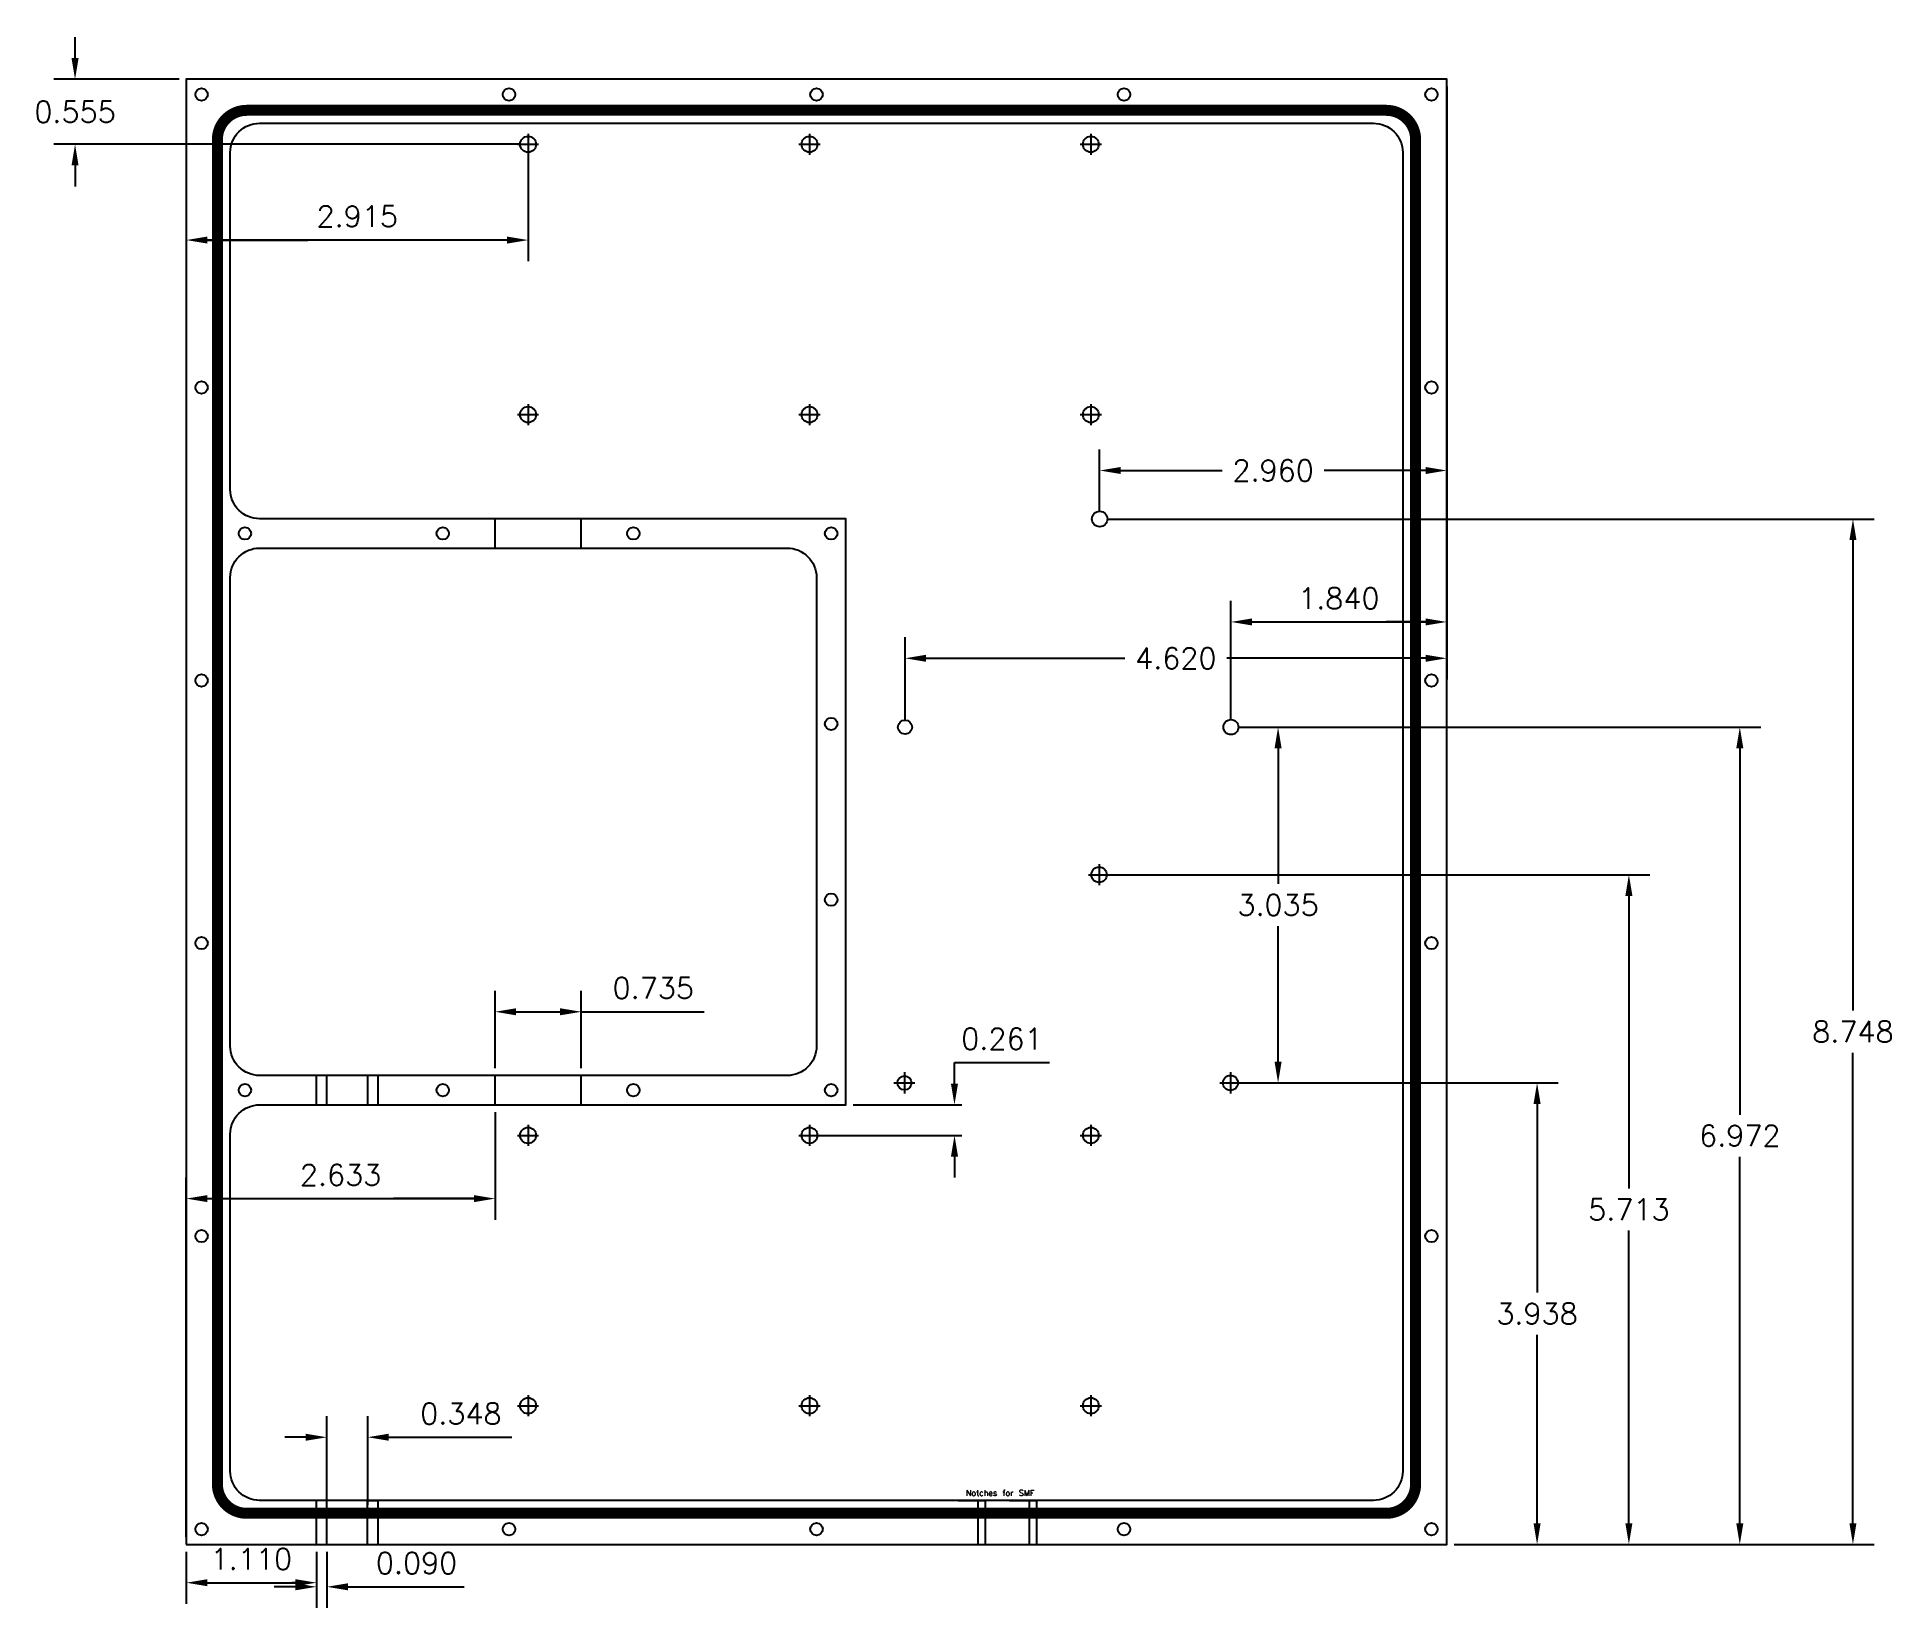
# Model space of a CAD drawing. Extents: x -1.6 to 14.2, y -0.9 to 12.5.
import ezdxf

# ---------------------------------------------------------------- set-up
doc = ezdxf.new("R2010")
doc.units = 0
doc.header["$MEASUREMENT"] = 0
doc.layers.add('BOX', color=1, linetype='CONTINUOUS')
doc.layers.add('BOXINTERIORHOLES', color=7, linetype='CONTINUOUS')
doc.styles.get("Standard").update_dxf_attribs({"font": 'txt.shx'})
doc.dimstyles.get("Standard").update_dxf_attribs({"dimtxt": 0.18, "dimasz": 0.18, "dimexe": 0.18, "dimexo": 0.0625, "dimgap": 0.09, "dimtad": 0, "dimtih": 1, "dimtoh": 1, "dimdec": 4, "dimzin": 0, "dimdsep": 46, "dimtxsty": 'Standard', "dimcen": 0.09, "dimadec": 0, "dimazin": 0, "dimtfac": 1, "dimtdec": 4, "dimtofl": 0, "dimtmove": 0, "dimatfit": 3, "dimfxl": 0, "dimtolj": 1, "dimtzin": 0, "dimarcsym": 0})

# ---------------------------------------------------------------- blocks, each defined once
blk = doc.blocks.new('*D91')
at = {"layer": 'BOX', "color": 0, "linetype": 'ByBlock'}
for p, q in [((0.735, -0.438, 1.25), (0.735, -0.917, 1.25)), ((0.824, -0.438, 1.25), (0.824, -0.917, 1.25)), ((0.555, -0.737, 1.25), (0.375, -0.737, 1.25)), ((1.004, -0.737, 1.25), (1.994, -0.737, 1.25))]:
    blk.add_line(p, q, dxfattribs=at)
for points in [[(0.735, -0.737, 1.25), (0.555, -0.767, 1.25), (0.555, -0.707, 1.25)], [(0.824, -0.737, 1.25), (1.004, -0.767, 1.25), (1.004, -0.707, 1.25)]]:
    blk.add_solid(points, dxfattribs=at)
at = {"layer": 'BOX', "color": 0, "linetype": 'ByBlock', "insert": (1.589, -0.535, 1.25), "char_height": 0.18, "attachment_point": 5}
blk.add_mtext('\\A1;0.090', dxfattribs=at)
blk = doc.blocks.new('*D92')
at = {"layer": 'BOX', "color": 0, "linetype": 'ByBlock'}
for p, q in [((0.824, -0.037, 3.75), (0.824, 0.719, 3.75)), ((1.172, -0.037, 3.75), (1.172, 0.719, 3.75)), ((0.644, 0.539, 3.75), (0.464, 0.539, 3.75)), ((1.352, 0.539, 3.75), (2.402, 0.539, 3.75))]:
    blk.add_line(p, q, dxfattribs=at)
for points in [[(0.824, 0.539, 3.75), (0.644, 0.509, 3.75), (0.644, 0.569, 3.75)], [(1.172, 0.539, 3.75), (1.352, 0.509, 3.75), (1.352, 0.569, 3.75)]]:
    blk.add_solid(points, dxfattribs=at)
at = {"layer": 'BOX', "color": 0, "linetype": 'ByBlock', "insert": (1.967, 0.741, 3.75), "char_height": 0.18, "attachment_point": 5}
blk.add_mtext('\\A1;0.348', dxfattribs=at)
blk = doc.blocks.new('*D89')
at = {"layer": 'BOX', "color": 0, "linetype": 'ByBlock'}
for p, q in [((2.258, 3.312), (2.258, 2.395)), ((-0.375, -0.312), (-0.375, 2.755)), ((-0.195, 2.575), (2.078, 2.575)), ((2.078, 2.575), (1.391, 2.575))]:
    blk.add_line(p, q, dxfattribs=at)
for points in [[(-0.375, 2.575), (-0.195, 2.545), (-0.195, 2.605)], [(2.258, 2.575), (2.078, 2.545), (2.078, 2.605)]]:
    blk.add_solid(points, dxfattribs=at)
at = {"layer": 'BOX', "color": 0, "linetype": 'ByBlock', "insert": (0.941, 2.777), "char_height": 0.18, "attachment_point": 5}
blk.add_mtext('\\A1;2.633', dxfattribs=at)
blk = doc.blocks.new('*D90')
at = {"layer": 'BOX', "color": 0, "linetype": 'ByBlock'}
for p, q in [((2.258, 3.688, 1.25), (2.258, 4.349, 1.25)), ((2.993, 3.688, 1.25), (2.993, 4.349, 1.25)), ((2.438, 4.169, 1.25), (2.813, 4.169, 1.25)), ((2.993, 4.169, 1.25), (4.043, 4.169, 1.25))]:
    blk.add_line(p, q, dxfattribs=at)
for points in [[(2.258, 4.169, 1.25), (2.438, 4.139, 1.25), (2.438, 4.199, 1.25)], [(2.993, 4.169, 1.25), (2.813, 4.139, 1.25), (2.813, 4.199, 1.25)]]:
    blk.add_solid(points, dxfattribs=at)
at = {"layer": 'BOX', "color": 0, "linetype": 'ByBlock', "insert": (3.608, 4.372, 1.25), "char_height": 0.18, "attachment_point": 5}
blk.add_mtext('\\A1;0.735', dxfattribs=at)
blk = doc.blocks.new('*D96')
at = {"layer": 'BOXINTERIORHOLES', "color": 0, "linetype": 'ByBlock'}
for p, q in [((8.598, 6.597), (9.117, 6.597)), ((8.937, 6.417), (8.937, 5.26)), ((8.937, 3.743), (8.937, 4.9)), ((8.593, 3.563), (9.117, 3.563))]:
    blk.add_line(p, q, dxfattribs=at)
for points in [[(8.937, 6.597), (8.907, 6.417), (8.967, 6.417)], [(8.937, 3.563), (8.907, 3.743), (8.967, 3.743)]]:
    blk.add_solid(points, dxfattribs=at)
at = {"layer": 'BOXINTERIORHOLES', "color": 0, "linetype": 'ByBlock', "insert": (8.937, 5.08), "char_height": 0.18, "attachment_point": 5}
blk.add_mtext('\\A1;3.035', dxfattribs=at)
blk = doc.blocks.new('*D93')
at = {"layer": 'BOX', "color": 0, "linetype": 'ByBlock'}
for p, q in [((-0.375, -0.438), (-0.375, -0.882)), ((0.735, -0.438), (0.735, -0.882)), ((-0.195, -0.702), (0.555, -0.702)), ((0.555, -0.702), (0.525, -0.702))]:
    blk.add_line(p, q, dxfattribs=at)
for points in [[(-0.375, -0.702), (-0.195, -0.732), (-0.195, -0.672)], [(0.735, -0.702), (0.555, -0.732), (0.555, -0.672)]]:
    blk.add_solid(points, dxfattribs=at)
at = {"layer": 'BOX', "color": 0, "linetype": 'ByBlock', "insert": (0.18, -0.5), "char_height": 0.18, "attachment_point": 5}
blk.add_mtext('\\A1;1.110', dxfattribs=at)
blk = doc.blocks.new('*D94')
at = {"layer": 'BOX', "color": 0, "linetype": 'ByBlock'}
for p, q in [((-1.324, 12.305), (-1.324, 12.485)), ((-0.437, 12.125), (-1.504, 12.125)), ((2.477, 11.57), (-1.504, 11.57)), ((-1.324, 11.39), (-1.324, 11.21))]:
    blk.add_line(p, q, dxfattribs=at)
for points in [[(-1.324, 12.125), (-1.294, 12.305), (-1.354, 12.305)], [(-1.324, 11.57), (-1.294, 11.39), (-1.354, 11.39)]]:
    blk.add_solid(points, dxfattribs=at)
at = {"layer": 'BOX', "color": 0, "linetype": 'ByBlock', "insert": (-1.324, 11.847), "char_height": 0.18, "attachment_point": 5}
blk.add_mtext('\\A1;0.555', dxfattribs=at)
blk = doc.blocks.new('*D95')
at = {"layer": 'BOX', "color": 0, "linetype": 'ByBlock'}
for p, q in [((6.177, 3.555), (6.177, 3.735)), ((6.177, 3.735), (6.987, 3.735)), ((5.313, 3.375), (6.239, 3.375)), ((5.003, 3.114), (6.239, 3.114)), ((6.177, 2.934), (6.177, 2.754))]:
    blk.add_line(p, q, dxfattribs=at)
for points in [[(6.177, 3.375), (6.207, 3.555), (6.147, 3.555)], [(6.177, 3.114), (6.207, 2.934), (6.147, 2.934)]]:
    blk.add_solid(points, dxfattribs=at)
at = {"layer": 'BOX', "color": 0, "linetype": 'ByBlock', "insert": (6.582, 3.938), "char_height": 0.18, "attachment_point": 5}
blk.add_mtext('\\A1;0.261', dxfattribs=at)
blk = doc.blocks.new('*D97')
at = {"layer": 'BOXINTERIORHOLES', "color": 0, "linetype": 'ByBlock'}
for p, q in [((7.473, 5.338), (12.109, 5.338)), ((11.929, 5.158), (11.929, 2.662)), ((11.929, -0.195), (11.929, 2.302)), ((10.438, -0.375), (12.109, -0.375))]:
    blk.add_line(p, q, dxfattribs=at)
for points in [[(11.929, 5.338), (11.899, 5.158), (11.959, 5.158)], [(11.929, -0.375), (11.899, -0.195), (11.959, -0.195)]]:
    blk.add_solid(points, dxfattribs=at)
at = {"layer": 'BOXINTERIORHOLES', "color": 0, "linetype": 'ByBlock', "insert": (11.929, 2.482), "char_height": 0.18, "attachment_point": 5}
blk.add_mtext('\\A1;5.713', dxfattribs=at)
blk = doc.blocks.new('*D98')
at = {"layer": 'BOXINTERIORHOLES', "color": 0, "linetype": 'ByBlock'}
for p, q in [((8.503, 3.563, 1.25), (11.326, 3.563, 1.25)), ((11.146, 3.383, 1.25), (11.146, 1.774, 1.25)), ((11.146, -0.195, 1.25), (11.146, 1.414, 1.25)), ((10.5, -0.375, 1.25), (11.326, -0.375, 1.25))]:
    blk.add_line(p, q, dxfattribs=at)
for points in [[(11.146, 3.563, 1.25), (11.176, 3.383, 1.25), (11.116, 3.383, 1.25)], [(11.146, -0.375, 1.25), (11.176, -0.195, 1.25), (11.116, -0.195, 1.25)]]:
    blk.add_solid(points, dxfattribs=at)
at = {"layer": 'BOXINTERIORHOLES', "color": 0, "linetype": 'ByBlock', "insert": (11.146, 1.594, 1.25), "char_height": 0.18, "attachment_point": 5}
blk.add_mtext('\\A1;3.938', dxfattribs=at)
blk = doc.blocks.new('*D99')
at = {"layer": 'BOXINTERIORHOLES', "color": 0, "linetype": 'ByBlock'}
for p, q in [((8.598, 6.597, 2.5), (13.055, 6.597, 2.5)), ((12.875, 6.417, 2.5), (12.875, 3.291, 2.5)), ((12.875, -0.195, 2.5), (12.875, 2.931, 2.5)), ((10.5, -0.375, 2.5), (13.055, -0.375, 2.5))]:
    blk.add_line(p, q, dxfattribs=at)
for points in [[(12.875, 6.597, 2.5), (12.905, 6.417, 2.5), (12.845, 6.417, 2.5)], [(12.875, -0.375, 2.5), (12.905, -0.195, 2.5), (12.845, -0.195, 2.5)]]:
    blk.add_solid(points, dxfattribs=at)
at = {"layer": 'BOXINTERIORHOLES', "color": 0, "linetype": 'ByBlock', "insert": (12.875, 3.111, 2.5), "char_height": 0.18, "attachment_point": 5}
blk.add_mtext('\\A1;6.972', dxfattribs=at)
blk = doc.blocks.new('*D100')
at = {"layer": 'BOXINTERIORHOLES', "color": 0, "linetype": 'ByBlock'}
for p, q in [((7.478, 8.373, 1.25), (14.02, 8.373, 1.25)), ((13.84, 8.193, 1.25), (13.84, 4.179, 1.25)), ((13.84, -0.195, 1.25), (13.84, 3.819, 1.25)), ((10.438, -0.375, 1.25), (14.02, -0.375, 1.25))]:
    blk.add_line(p, q, dxfattribs=at)
for points in [[(13.84, 8.373, 1.25), (13.87, 8.193, 1.25), (13.81, 8.193, 1.25)], [(13.84, -0.375, 1.25), (13.87, -0.195, 1.25), (13.81, -0.195, 1.25)]]:
    blk.add_solid(points, dxfattribs=at)
at = {"layer": 'BOXINTERIORHOLES', "color": 0, "linetype": 'ByBlock', "insert": (13.84, 3.999, 1.25), "char_height": 0.18, "attachment_point": 5}
blk.add_mtext('\\A1;8.748', dxfattribs=at)
blk = doc.blocks.new('*D101')
at = {"layer": 'BOXINTERIORHOLES', "color": 0, "linetype": 'ByBlock'}
for p, q in [((10.375, 12.062), (10.375, 7.315)), ((8.535, 6.66), (8.535, 7.675)), ((8.715, 7.495), (10.195, 7.495)), ((10.195, 7.495), (9.86, 7.495))]:
    blk.add_line(p, q, dxfattribs=at)
for points in [[(8.535, 7.495), (8.715, 7.465), (8.715, 7.525)], [(10.375, 7.495), (10.195, 7.465), (10.195, 7.525)]]:
    blk.add_solid(points, dxfattribs=at)
at = {"layer": 'BOXINTERIORHOLES', "color": 0, "linetype": 'ByBlock', "insert": (9.455, 7.697), "char_height": 0.18, "attachment_point": 5}
blk.add_mtext('\\A1;1.840', dxfattribs=at)
blk = doc.blocks.new('*D102')
at = {"layer": 'BOXINTERIORHOLES', "color": 0, "linetype": 'ByBlock'}
for p, q in [((10.375, 12.062), (10.375, 8.607)), ((7.415, 8.436), (7.415, 8.967)), ((7.595, 8.787), (8.46, 8.787)), ((10.195, 8.787), (9.33, 8.787))]:
    blk.add_line(p, q, dxfattribs=at)
for points in [[(7.415, 8.787), (7.595, 8.817), (7.595, 8.757)], [(10.375, 8.787), (10.195, 8.817), (10.195, 8.757)]]:
    blk.add_solid(points, dxfattribs=at)
at = {"layer": 'BOXINTERIORHOLES', "color": 0, "linetype": 'ByBlock', "insert": (8.895, 8.787), "char_height": 0.18, "attachment_point": 5}
blk.add_mtext('\\A1;2.960', dxfattribs=at)
blk = doc.blocks.new('*D103')
at = {"layer": 'BOXINTERIORHOLES', "color": 0, "linetype": 'ByBlock'}
for p, q in [((10.375, 8.725, 1.25), (10.375, 7.005, 1.25)), ((5.755, 6.66, 1.25), (5.755, 7.365, 1.25)), ((5.935, 7.185, 1.25), (7.63, 7.185, 1.25)), ((10.195, 7.185, 1.25), (8.5, 7.185, 1.25))]:
    blk.add_line(p, q, dxfattribs=at)
for points in [[(5.755, 7.185, 1.25), (5.935, 7.215, 1.25), (5.935, 7.155, 1.25)], [(10.375, 7.185, 1.25), (10.195, 7.215, 1.25), (10.195, 7.155, 1.25)]]:
    blk.add_solid(points, dxfattribs=at)
at = {"layer": 'BOXINTERIORHOLES', "color": 0, "linetype": 'ByBlock', "insert": (8.065, 7.185, 1.25), "char_height": 0.18, "attachment_point": 5}
blk.add_mtext('\\A1;4.620', dxfattribs=at)
blk = doc.blocks.new('*D104')
at = {"layer": 'BOXINTERIORHOLES', "color": 0, "linetype": 'ByBlock'}
for p, q in [((-0.375, 12.062), (-0.375, 10.573)), ((2.54, 11.507), (2.54, 10.573)), ((2.36, 10.753), (-0.195, 10.753)), ((-0.195, 10.753), (0.662, 10.753))]:
    blk.add_line(p, q, dxfattribs=at)
for points in [[(-0.375, 10.753), (-0.195, 10.783), (-0.195, 10.723)], [(2.54, 10.753), (2.36, 10.783), (2.36, 10.723)]]:
    blk.add_solid(points, dxfattribs=at)
at = {"layer": 'BOXINTERIORHOLES', "color": 0, "linetype": 'ByBlock', "insert": (1.083, 10.956), "char_height": 0.18, "attachment_point": 5}
blk.add_mtext('\\A1;2.915', dxfattribs=at)

msp = doc.modelspace()

# ---------------------------------------------------------------- linework, layer by layer
at = {"layer": 'BOX', "color": 0}
for p, q in [((2.45, 11.57), (2.63, 11.57)), ((2.54, 11.66), (2.54, 11.48)), ((4.85, 11.57), (5.03, 11.57)), ((4.94, 11.66), (4.94, 11.48)), ((7.25, 11.57), (7.43, 11.57)), ((7.34, 11.66), (7.34, 11.48)), ((2.54, 9.354), (2.54, 9.174)), ((4.94, 9.354), (4.94, 9.174)), ((7.34, 9.354), (7.34, 9.174)), ((2.45, 9.264), (2.63, 9.264)), ((4.85, 9.264), (5.03, 9.264)), ((7.25, 9.264), (7.43, 9.264)), ((7.4104, 5.4284), (7.4104, 5.2484)), ((7.3204, 5.3384), (7.5004, 5.3384)), ((5.75, 3.6525), (5.75, 3.4725)), ((8.53, 3.6525), (8.53, 3.4725)), ((5.66, 3.5625), (5.84, 3.5625)), ((8.44, 3.5625), (8.62, 3.5625)), ((2.54, 3.2043), (2.54, 3.0243)), ((4.94, 3.2043), (4.94, 3.0243)), ((7.34, 3.2043), (7.34, 3.0243)), ((2.45, 3.1143), (2.63, 3.1143)), ((4.85, 3.1143), (5.03, 3.1143)), ((7.25, 3.1143), (7.43, 3.1143)), ((2.45, 0.8083), (2.63, 0.8083)), ((2.54, 0.8983), (2.54, 0.7183)), ((4.85, 0.8083), (5.03, 0.8083)), ((4.94, 0.8983), (4.94, 0.7183)), ((7.25, 0.8083), (7.43, 0.8083)), ((7.34, 0.8983), (7.34, 0.7183))]:
    msp.add_line(p, q, dxfattribs=at)
at = {"layer": 'BOX'}
for p, q in [((0.7348, 3.375, 2.5), (0.7348, 3.625, 2.5)), ((0.8243, 3.375, 2.5), (0.8243, 3.625, 2.5)), ((1.1724, 3.375, 2.5), (1.1724, 3.625, 2.5)), ((1.2619, 3.375, 2.5), (1.2619, 3.625, 2.5)), ((2.2575, 3.625, 0.794), (2.2575, 3.375, 0.794)), ((2.9925, 3.375, 0.794), (2.9925, 3.625, 0.794)), ((0.7348, -0.375, 2.5), (0.7348, 0, 2.5)), ((0.8243, -0.375, 2.5), (0.8243, 0, 2.5)), ((1.1707, -0.375, 2.5), (1.1707, 0, 2.5)), ((1.2602, -0.375, 2.5), (1.2602, 0, 2.5)), ((6.375, 0, 1.25), (6.375, -0.375, 1.25)), ((6.3752, 0, 1.25), (6.3752, 0, 1.1023)), ((6.4375, 0, 1.25), (6.4375, -0.375, 1.25)), ((6.4377, 0, 1.25), (6.4377, 0, 0.9987)), ((6.8125, 0, 1.25), (6.8125, -0.375, 1.25)), ((6.8125, 0, 1.25), (6.8125, 0, 1.1023)), ((6.875, 0, 1.25), (6.875, -0.375, 1.25)), ((6.875, 0, 1.25), (6.875, 0, 0.9987)), ((-0.375, -0.375), (-0.375, -0.375))]:
    msp.add_line(p, q, dxfattribs=at)
at = {"layer": 'BOX', "extrusion": (0, -1, 0)}
msp.add_line((1.1723, 0, 1.1023), (1.2618, 0, 1.1023), dxfattribs=at)
at = {"layer": 'BOX'}
msp.add_lwpolyline([(-0.375, -0.375), (10.375, -0.375), (10.375, 12.125), (-0.375, 12.125)], close=True, dxfattribs=at)
at = {"layer": 'BOX', "const_width": 0.094, "elevation": 1.25}
msp.add_lwpolyline([(0.14, 11.86), (9.86, 11.86, -0.4142136), (10.11, 11.61), (10.11, 0.14, -0.4142136), (9.86, -0.11), (0.14, -0.11, -0.4142136), (-0.11, 0.14), (-0.11, 11.61, -0.4142136)], format="xyb", close=True, dxfattribs=at)
at = {"layer": 'BOX'}
msp.add_lwpolyline([(2.4145, 8.375), (0.25, 8.375, -0.4142136), (0, 8.625), (0, 11.5, -0.4142136), (0.25, 11.75), (9.75, 11.75, -0.4142136), (10, 11.5), (10, 0.25, -0.4142136), (9.75, 0), (0.25, 0, -0.4142136), (0, 0.25), (0, 3.125, -0.4142136), (0.25, 3.375), (2.698, 3.375)], format="xyb", dxfattribs=at)
at = {"layer": 'BOX', "elevation": 0.794}
for points in [[(2.2575, 8.375), (2.2575, 8.125)], [(2.9925, 8.125), (2.9925, 8.375)]]:
    msp.add_lwpolyline(points, dxfattribs=at)
at = {"layer": 'BOX'}
msp.add_lwpolyline([(2.698, 3.375), (5.25, 3.375), (5.25, 8.375), (2.4145, 8.375)], dxfattribs=at)
msp.add_lwpolyline([(0.25, 8.125), (4.75, 8.125, -0.4142136), (5, 7.875), (5, 3.875, -0.4142136), (4.75, 3.625), (0.25, 3.625, -0.4142136), (0, 3.875), (0, 7.875, -0.4142136)], format="xyb", close=True, dxfattribs=at)
for centre, radius in [((-0.245, 11.995, 1.25), 0.053), ((2.3775, 11.995, 1.25), 0.053), ((5, 11.995, 1.25), 0.053), ((7.6225, 11.995, 1.25), 0.053), ((10.245, 11.995, 1.25), 0.053), ((2.54, 11.57), 0.0678), ((4.94, 11.57), 0.0678), ((7.34, 11.57), 0.0678), ((-0.245, 9.495, 1.25), 0.053), ((10.245, 9.495, 1.25), 0.053), ((2.54, 9.264), 0.0678), ((4.94, 9.264), 0.0678), ((7.34, 9.264), 0.0678), ((7.4154, 8.3733), 0.0657), ((0.125, 8.25), 0.053), ((1.8125, 8.25), 0.053), ((3.4375, 8.25), 0.053), ((5.125, 8.25, 1.25), 0.053), ((-0.245, 6.995, 1.25), 0.053), ((10.245, 6.995, 1.25), 0.053), ((5.125, 6.625, 1.25), 0.053), ((5.755, 6.5974), 0.06), ((8.535, 6.5974), 0.064), ((7.4104, 5.3384), 0.0657), ((5.125, 5.125, 1.25), 0.053), ((-0.245, 4.755, 1.25), 0.053), ((10.245, 4.755, 1.25), 0.053), ((0.125, 3.5), 0.053), ((1.8125, 3.5), 0.053), ((3.4375, 3.5), 0.053), ((5.125, 3.5, 1.25), 0.053), ((5.75, 3.5625), 0.06), ((8.53, 3.5625), 0.064), ((2.54, 3.1143), 0.0678), ((4.94, 3.1143), 0.0678), ((7.34, 3.1143), 0.0678), ((-0.245, 2.255, 1.25), 0.053), ((10.245, 2.255, 1.25), 0.053), ((2.54, 0.8083), 0.0678), ((4.94, 0.8083), 0.0678), ((7.34, 0.8083), 0.0678), ((-0.245, -0.245, 1.25), 0.053), ((2.3775, -0.245, 1.25), 0.053), ((5, -0.245, 1.25), 0.053), ((7.6225, -0.245, 1.25), 0.053), ((10.245, -0.245, 1.25), 0.053)]:
    msp.add_circle(centre, radius, dxfattribs=at)
at = {"layer": 'BOX', "extrusion": (0, -1, 0)}
for centre in [(6.3227, 0.9999), (6.76, 0.9999)]:
    msp.add_arc(centre, 0.115, 62.82904, 359.36085, dxfattribs=at)
at = {"layer": 'BOX'}
for points in [[(2.9925, 8.375, 0.794), (2.2575, 8.375, 0.794), (2.2575, 8.125, 0.794), (2.9925, 8.125, 0.794)], [(2.9925, 3.625, 0.794), (2.2575, 3.625, 0.794), (2.2575, 3.375, 0.794), (2.9925, 3.375, 0.794)]]:
    msp.add_3dface(points, dxfattribs=at)

# ---------------------------------------------------------------- texts
msp.add_text('Notches for SMF', height=0.05, dxfattribs=at).set_placement((6.2739, 0.0385, 1.25))

# ---------------------------------------------------------------- dimensions: what is measured, and where the dimension line sits
at = {"layer": 'BOX', "color": 7}
for base, p1, p2, picture, middle in [((-1.3239, 12.125), (2.54, 11.57), (-0.375, 12.125), '*D94', (-1.3239, 11.8475)), ((6.1766, 3.375), (4.94, 3.1143), (5.25, 3.375), '*D95', (6.5816, 3.9375))]:
    dim = msp.add_linear_dim(base=base, p1=p1, p2=p2, angle=90, dimstyle='Standard', override={"dimtad": 1, "dimdec": 3, "dimtdec": 3}, dxfattribs=at)
    dim.commit()
    dim.dimension.update_dxf_attribs({"geometry": picture, "text_midpoint": middle})
at = {"layer": 'BOX'}
for base, p1, p2, picture, middle in [((2.9925, 4.169, 1.25), (2.2575, 3.625, 1.25), (2.9925, 3.625, 1.25), '*D90', (3.6075, 4.3715, 1.25)), ((2.2575, 2.5747676772), (-0.375, -0.375), (2.2575, 3.375, 1.25), '*D89', (0.94125, 2.7772676772))]:
    dim = msp.add_linear_dim(base=base, p1=p1, p2=p2, dimstyle='Standard', override={"dimtad": 1, "dimdec": 3, "dimtdec": 3}, dxfattribs=at)
    dim.commit()
    dim.dimension.update_dxf_attribs({"geometry": picture, "text_midpoint": middle})
at = {"layer": 'BOX', "color": 7}
for base, p1, p2, picture, middle in [((1.1716, 0.5387, 3.75), (0.8236, -0.0998, 3.75), (1.1716, -0.0998, 3.75), '*D92', (1.9666, 0.7412, 3.75)), ((0.7348, -0.7023), (-0.375, -0.375), (0.7348, -0.375, 2.5), '*D93', (0.1799, -0.4998)), ((0.8243135732, -0.7373051979, 1.25), (0.7348135732, -0.375, 1.25), (0.8243135732, -0.375, 1.25), '*D91', (1.5893135732, -0.5348051979, 1.25))]:
    dim = msp.add_linear_dim(base=base, p1=p1, p2=p2, dimstyle='Standard', override={"dimtad": 1, "dimdec": 3, "dimtdec": 3}, dxfattribs=at)
    dim.commit()
    dim.dimension.update_dxf_attribs({"geometry": picture, "text_midpoint": middle})
at = {"layer": 'BOXINTERIORHOLES'}
for base, p1, p2, picture, middle in [((-0.375, 10.7532), (2.54, 11.57), (-0.375, 12.125), '*D104', (1.0825, 10.9557)), ((10.375, 7.4949), (8.535, 6.5974), (10.375, 12.125, 1.25), '*D101', (9.455, 7.6974))]:
    dim = msp.add_linear_dim(base=base, p1=p1, p2=p2, dimstyle='Standard', override={"dimtad": 1, "dimdec": 3, "dimtdec": 3}, dxfattribs=at)
    dim.commit()
    dim.dimension.update_dxf_attribs({"geometry": picture, "text_midpoint": middle})
for base, p1, p2, angle, picture, middle in [((7.4154, 8.7873), (10.375, 12.125), (7.4154, 8.3733), 180, '*D102', (8.8952, 8.7873)), ((5.755, 7.1855, 1.25), (10.375, 8.7873, 1.25), (5.755, 6.5974), 180, '*D103', (8.065, 7.1855, 1.25)), ((13.84, 8.3733, 1.25), (10.375, -0.375, 1.25), (7.4154, 8.3733), 90, '*D100', (13.84, 3.9991, 1.25)), ((8.937, 3.5625), (8.535, 6.5974), (8.53, 3.5625), 90, '*D96', (8.937, 5.08)), ((12.8752, 6.5974, 2.5), (10.4375, -0.375, 2.5), (8.535, 6.5974), 90, '*D99', (12.8752, 3.1112, 2.5)), ((11.9287, -0.375), (7.4104, 5.3384), (10.375, -0.375, 1.25), 90, '*D97', (11.9287, 2.4817)), ((11.14594, 3.56253, 1.25), (10.4375, -0.375, 1.25), (8.44001, 3.56253), 90, '*D98', (11.14594, 1.59377, 1.25))]:
    dim = msp.add_linear_dim(base=base, p1=p1, p2=p2, angle=angle, dimstyle='Standard', override={"dimtad": 1, "dimdec": 3, "dimtdec": 3}, dxfattribs=at)
    dim.commit()
    dim.dimension.update_dxf_attribs({"geometry": picture, "text_midpoint": middle})

doc.saveas('drawing.dxf')
